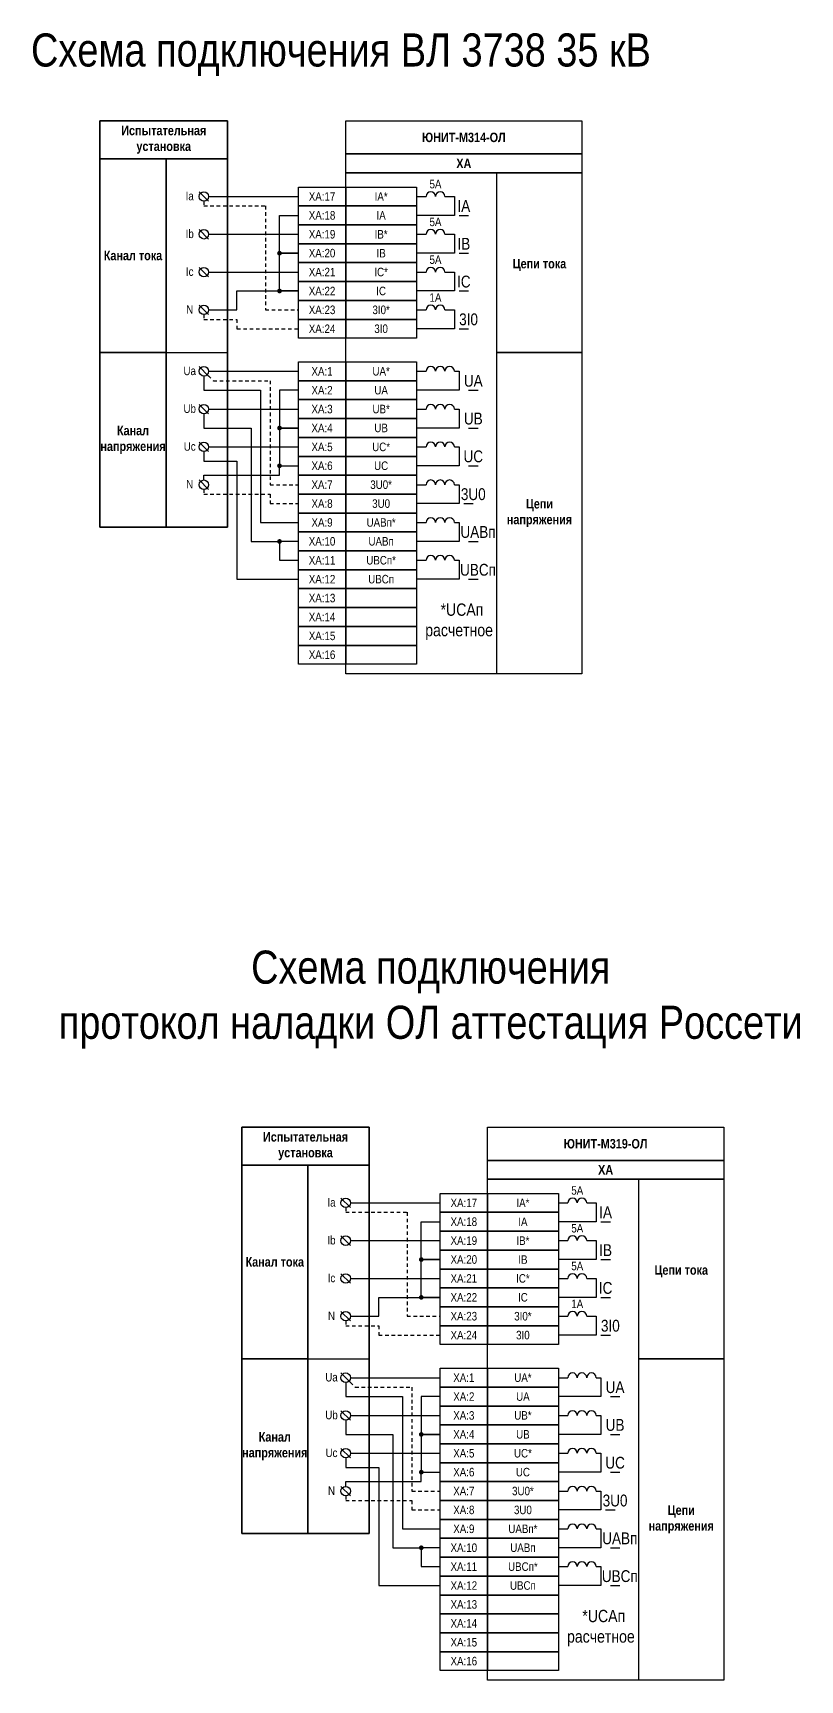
# Model space of a CAD drawing. Header units: millimetres. Extents: x 56 to 1718, y 114 to 1217.
# Drawn here: x 1555.8 to 1718.1, y 114 to 462.6 of the extents above; entities that cross this region are included whole.
import ezdxf
from ezdxf.enums import TextEntityAlignment as Align

# ---------------------------------------------------------------- set-up
doc = ezdxf.new("R2010")
doc.units = ezdxf.units.MM
doc.set_wipeout_variables(frame=1)
doc.linetypes.add('JIS_02_0.7', pattern=[1.35, 0.75, -0.6])
doc.layers.add('AM_4', color=3, linetype='Continuous', lineweight=25)
doc.layers.add('Основная', color=7, linetype='Continuous')
doc.styles.add('1.8_Gost_RD', font='ARIALN.TTF', dxfattribs={"height": 1.8})
doc.styles.add('Narrow', font='ARIALN.TTF')
doc.styles.add('Вывод', font='ARIALN.TTF', dxfattribs={"height": 2.5})
doc.styles.add('Компонент', font='ARIALN.TTF', dxfattribs={"height": 3.5})

# ---------------------------------------------------------------- blocks, each defined once
blk = doc.blocks.new('*U314')
at = {"layer": 'Основная', "ltscale": 0.25}
blk.add_line((-1, 0), (1, 0), dxfattribs=at)
at = {"layer": 'Основная', "style": 'Вывод'}
blk.add_attdef('ОЦ', text='', height=2.5, dxfattribs=at).set_placement((0, 2), align=Align.MIDDLE_CENTER)
blk = doc.blocks.new('*U1083')
at = {"layer": 'Основная', "ltscale": 0.25}
blk.add_line((-1, 0), (1, 0), dxfattribs=at)
at = {"layer": 'Основная', "style": 'Вывод'}
blk.add_attdef('ОЦ', text='', height=2.5, dxfattribs=at).set_placement((1, 2), align=Align.MIDDLE_CENTER)
blk = doc.blocks.new('*U1174')
blk.add_wipeout([(1, -0.01), (0.98, -0.18), (0.96, -0.27), (0.94, -0.34), (0.91, -0.42), (0.88, -0.48), (0.85, -0.53), (0.83, -0.56), (0.8, -0.6), (0.75, -0.66), (0.7, -0.71), (0.66, -0.75), (0.64, -0.77), (0.62, -0.79), (0.58, -0.81), (0.53, -0.85), (0.5, -0.86), (0.46, -0.89), (0.41, -0.91), (0.35, -0.94), (0.3, -0.95), (0.23, -0.97), (0.18, -0.98), (0.12, -0.99), (0.06, -1), (0.02, -1), (-0.04, -1), (-0.1, -0.99), (-0.16, -0.99), (-0.24, -0.97), (-0.28, -0.96), (-0.34, -0.94), (-0.39, -0.92), (-0.44, -0.9), (-0.47, -0.88), (-0.52, -0.86), (-0.56, -0.83), (-0.6, -0.8), (-0.64, -0.77), (-0.68, -0.73), (-0.74, -0.67), (-0.77, -0.63), (-0.8, -0.6), (-0.84, -0.54), (-0.87, -0.5), (-0.9, -0.44), (-0.92, -0.38), (-0.94, -0.34), (-0.96, -0.29), (-0.97, -0.23), (-0.99, -0.16), (-1, -0.08), (-1, -0.02), (-1, 0.03), (-0.99, 0.11), (-0.98, 0.18), (-0.97, 0.24), (-0.96, 0.29), (-0.94, 0.34), (-0.92, 0.4), (-0.89, 0.46), (-0.87, 0.5), (-0.84, 0.54), (-0.8, 0.6), (-0.77, 0.64), (-0.71, 0.7), (-0.67, 0.74), (-0.67, 0.74), (-0.68, 0.73), (-0.65, 0.76), (-0.6, 0.8), (-0.56, 0.83), (-0.52, 0.85), (-0.47, 0.88), (-0.42, 0.91), (-0.37, 0.93), (-0.32, 0.95), (-0.27, 0.96), (-0.21, 0.98), (-0.15, 0.99), (-0.08, 1), (-0.03, 1), (0.08, 1), (0.14, 0.99), (0.21, 0.98), (0.34, 0.94), (0.4, 0.92), (0.46, 0.89), (0.52, 0.85), (0.56, 0.83), (0.6, 0.8), (0.64, 0.77), (0.67, 0.74), (0.7, 0.71), (0.75, 0.67), (0.78, 0.63), (0.82, 0.57), (0.84, 0.54), (0.9, 0.43), (0.94, 0.35), (0.96, 0.29), (0.97, 0.23), (0.99, 0.1), (1, 0.03)])
at = {"layer": 'Основная', "ltscale": 0.25}
blk.add_circle((0, 0), 1, dxfattribs=at)
blk = doc.blocks.new('*U1096')
at = {"layer": 'Основная'}
for tag, height, style, p in [('ОУ', 3.5, 'Компонент', (-3, 1)), ('В', 2.5, 'Вывод', (0, -3))]:
    blk.add_attdef(tag, text='', height=height, dxfattribs=dict(at, style=style)).set_placement(p, align=Align.MIDDLE_CENTER)
at = {"ltscale": 0.25}
blk.add_blockref('*U1174', (0, 0), dxfattribs=at)
at = {"layer": 'Основная', "ltscale": 0.25}
blk.add_line((1, -1), (-1, 1), dxfattribs=at)

msp = doc.modelspace()

# ---------------------------------------------------------------- hatches: boundary and pattern name
at = {"ltscale": 100}
h = msp.add_hatch(color=256, dxfattribs=at)
h.dxf.hatch_style = 1
h.paths.add_polyline_path([(1607.5, 416, -1), (1608.5, 416, -1)])
h = msp.add_hatch(color=256, dxfattribs=at)
h.dxf.hatch_style = 1
h.paths.add_polyline_path([(1607.5, 408, -1), (1608.5, 408, -1)])
h = msp.add_hatch(color=256, dxfattribs=at)
h.dxf.hatch_style = 1
h.paths.add_polyline_path([(1607.5, 379, -1), (1608.5, 379, -1)])
h = msp.add_hatch(color=256, dxfattribs=at)
h.dxf.hatch_style = 1
h.paths.add_polyline_path([(1607.5, 371, -1), (1608.5, 371, -1)])
h = msp.add_hatch(color=256, dxfattribs=at)
h.dxf.hatch_style = 1
h.paths.add_polyline_path([(1607.5, 355, -1), (1608.5, 355, -1)])
h = msp.add_hatch(color=256, dxfattribs=at)
h.dxf.hatch_style = 1
h.paths.add_polyline_path([(1637.5, 203, -1), (1638.5, 203, -1)])
h = msp.add_hatch(color=256, dxfattribs=at)
h.dxf.hatch_style = 1
h.paths.add_polyline_path([(1637.5, 195, -1), (1638.5, 195, -1)])
h = msp.add_hatch(color=256, dxfattribs=at)
h.dxf.hatch_style = 1
h.paths.add_polyline_path([(1637.5, 166, -1), (1638.5, 166, -1)])
h = msp.add_hatch(color=256, dxfattribs=at)
h.dxf.hatch_style = 1
h.paths.add_polyline_path([(1637.5, 158, -1), (1638.5, 158, -1)])
h = msp.add_hatch(color=256, dxfattribs=at)
h.dxf.hatch_style = 1
h.paths.add_polyline_path([(1637.5, 142, -1), (1638.5, 142, -1)])

# ---------------------------------------------------------------- linework, layer by layer
for points in [[(1597, 444), (1570, 444), (1570, 358), (1597, 358)], [(1570, 444), (1597, 444), (1597, 436), (1570, 436)], [(1622, 444), (1672, 444), (1672, 437), (1622, 437)], [(1570, 436), (1584, 436), (1584, 395), (1570, 395)], [(1584, 436), (1597, 436), (1597, 358), (1584, 358)], [(1622, 437), (1672, 437), (1672, 433), (1622, 433)], [(1622, 433), (1672, 433), (1672, 327), (1622, 327)], [(1654, 433), (1672, 433), (1672, 395), (1654, 395)], [(1612, 430), (1622, 430), (1622, 426), (1612, 426)], [(1622, 430), (1637, 430), (1637, 426), (1622, 426)], [(1612, 426), (1622, 426), (1622, 422), (1612, 422)], [(1622, 426), (1637, 426), (1637, 422), (1622, 422)], [(1612, 422), (1622, 422), (1622, 418), (1612, 418)], [(1622, 422), (1637, 422), (1637, 418), (1622, 418)], [(1612, 418), (1622, 418), (1622, 414), (1612, 414)], [(1622, 418), (1637, 418), (1637, 414), (1622, 414)], [(1612, 414), (1622, 414), (1622, 410), (1612, 410)], [(1622, 414), (1637, 414), (1637, 410), (1622, 410)], [(1612, 410), (1622, 410), (1622, 406), (1612, 406)], [(1622, 410), (1637, 410), (1637, 406), (1622, 406)], [(1612, 406), (1622, 406), (1622, 402), (1612, 402)], [(1622, 406), (1637, 406), (1637, 402), (1622, 402)], [(1612, 402), (1622, 402), (1622, 398), (1612, 398)], [(1622, 402), (1637, 402), (1637, 398), (1622, 398)], [(1570, 395), (1584, 395), (1584, 358), (1570, 358)], [(1654, 395), (1672, 395), (1672, 327), (1654, 327)], [(1612, 393), (1622, 393), (1622, 389), (1612, 389)], [(1622, 393), (1637, 393), (1637, 389), (1622, 389)], [(1612, 389), (1622, 389), (1622, 385), (1612, 385)], [(1622, 389), (1637, 389), (1637, 385), (1622, 385)], [(1612, 385), (1622, 385), (1622, 381), (1612, 381)], [(1622, 385), (1637, 385), (1637, 381), (1622, 381)], [(1612, 381), (1622, 381), (1622, 377), (1612, 377)], [(1622, 381), (1637, 381), (1637, 377), (1622, 377)], [(1612, 377), (1622, 377), (1622, 373), (1612, 373)], [(1622, 377), (1637, 377), (1637, 373), (1622, 373)], [(1612, 373), (1622, 373), (1622, 369), (1612, 369)], [(1622, 373), (1637, 373), (1637, 369), (1622, 369)], [(1612, 369), (1622, 369), (1622, 365), (1612, 365)], [(1622, 369), (1637, 369), (1637, 365), (1622, 365)], [(1612, 365), (1622, 365), (1622, 361), (1612, 361)], [(1622, 365), (1637, 365), (1637, 361), (1622, 361)], [(1612, 361), (1622, 361), (1622, 357), (1612, 357)], [(1622, 361), (1637, 361), (1637, 357), (1622, 357)], [(1612, 357), (1622, 357), (1622, 353), (1612, 353)], [(1622, 357), (1637, 357), (1637, 353), (1622, 353)], [(1612, 353), (1622, 353), (1622, 349), (1612, 349)], [(1622, 353), (1637, 353), (1637, 349), (1622, 349)], [(1612, 349), (1622, 349), (1622, 345), (1612, 345)], [(1622, 349), (1637, 349), (1637, 345), (1622, 345)], [(1612, 345), (1622, 345), (1622, 341), (1612, 341)], [(1622, 345), (1637, 345), (1637, 341), (1622, 341)], [(1612, 341), (1622, 341), (1622, 337), (1612, 337)], [(1622, 341), (1637, 341), (1637, 337), (1622, 337)], [(1612, 337), (1622, 337), (1622, 333), (1612, 333)], [(1622, 337), (1637, 337), (1637, 333), (1622, 333)], [(1612, 333), (1622, 333), (1622, 329), (1612, 329)], [(1622, 333), (1637, 333), (1637, 329), (1622, 329)], [(1627, 231), (1600, 231), (1600, 145), (1627, 145)], [(1600, 231), (1627, 231), (1627, 223), (1600, 223)], [(1652, 231), (1702, 231), (1702, 224), (1652, 224)], [(1652, 224), (1702, 224), (1702, 220), (1652, 220)], [(1600, 223), (1614, 223), (1614, 182), (1600, 182)], [(1614, 223), (1627, 223), (1627, 145), (1614, 145)], [(1652, 220), (1702, 220), (1702, 114), (1652, 114)], [(1684, 220), (1702, 220), (1702, 182), (1684, 182)], [(1642, 217), (1652, 217), (1652, 213), (1642, 213)], [(1652, 217), (1667, 217), (1667, 213), (1652, 213)], [(1642, 213), (1652, 213), (1652, 209), (1642, 209)], [(1652, 213), (1667, 213), (1667, 209), (1652, 209)], [(1642, 209), (1652, 209), (1652, 205), (1642, 205)], [(1652, 209), (1667, 209), (1667, 205), (1652, 205)], [(1642, 205), (1652, 205), (1652, 201), (1642, 201)], [(1652, 205), (1667, 205), (1667, 201), (1652, 201)], [(1642, 201), (1652, 201), (1652, 197), (1642, 197)], [(1652, 201), (1667, 201), (1667, 197), (1652, 197)], [(1642, 197), (1652, 197), (1652, 193), (1642, 193)], [(1652, 197), (1667, 197), (1667, 193), (1652, 193)], [(1642, 193), (1652, 193), (1652, 189), (1642, 189)], [(1652, 193), (1667, 193), (1667, 189), (1652, 189)], [(1642, 189), (1652, 189), (1652, 185), (1642, 185)], [(1652, 189), (1667, 189), (1667, 185), (1652, 185)], [(1600, 182), (1614, 182), (1614, 145), (1600, 145)], [(1684, 182), (1702, 182), (1702, 114), (1684, 114)], [(1642, 180), (1652, 180), (1652, 176), (1642, 176)], [(1652, 180), (1667, 180), (1667, 176), (1652, 176)], [(1642, 176), (1652, 176), (1652, 172), (1642, 172)], [(1652, 176), (1667, 176), (1667, 172), (1652, 172)], [(1642, 172), (1652, 172), (1652, 168), (1642, 168)], [(1652, 172), (1667, 172), (1667, 168), (1652, 168)], [(1642, 168), (1652, 168), (1652, 164), (1642, 164)], [(1652, 168), (1667, 168), (1667, 164), (1652, 164)], [(1642, 164), (1652, 164), (1652, 160), (1642, 160)], [(1652, 164), (1667, 164), (1667, 160), (1652, 160)], [(1642, 160), (1652, 160), (1652, 156), (1642, 156)], [(1652, 160), (1667, 160), (1667, 156), (1652, 156)], [(1642, 156), (1652, 156), (1652, 152), (1642, 152)], [(1652, 156), (1667, 156), (1667, 152), (1652, 152)], [(1642, 152), (1652, 152), (1652, 148), (1642, 148)], [(1652, 152), (1667, 152), (1667, 148), (1652, 148)], [(1642, 148), (1652, 148), (1652, 144), (1642, 144)], [(1652, 148), (1667, 148), (1667, 144), (1652, 144)], [(1642, 144), (1652, 144), (1652, 140), (1642, 140)], [(1652, 144), (1667, 144), (1667, 140), (1652, 140)], [(1642, 140), (1652, 140), (1652, 136), (1642, 136)], [(1652, 140), (1667, 140), (1667, 136), (1652, 136)], [(1642, 136), (1652, 136), (1652, 132), (1642, 132)], [(1652, 136), (1667, 136), (1667, 132), (1652, 132)], [(1642, 132), (1652, 132), (1652, 128), (1642, 128)], [(1652, 132), (1667, 132), (1667, 128), (1652, 128)], [(1642, 128), (1652, 128), (1652, 124), (1642, 124)], [(1652, 128), (1667, 128), (1667, 124), (1652, 124)], [(1642, 124), (1652, 124), (1652, 120), (1642, 120)], [(1652, 124), (1667, 124), (1667, 120), (1652, 120)], [(1642, 120), (1652, 120), (1652, 116), (1642, 116)], [(1652, 120), (1667, 120), (1667, 116), (1652, 116)]]:
    msp.add_lwpolyline(points, close=True, dxfattribs=at)
for points in [[(1622, 433), (1672, 433)], [(1592, 428), (1612, 428)], [(1637, 428), (1639, 428)], [(1643, 428), (1645, 428), (1645, 424), (1637, 424)], [(1612, 408), (1608, 408), (1608, 416), (1612, 416), (1608, 416), (1608, 424), (1612, 424)], [(1592, 420), (1612, 420)], [(1637, 420), (1639, 420)], [(1643, 420), (1645, 420), (1645, 416), (1637, 416)], [(1592, 412), (1612, 412)], [(1637, 412), (1639, 412)], [(1643, 412), (1645, 412), (1645, 408), (1637, 408)], [(1592, 404), (1599, 404), (1599, 408), (1612, 408)], [(1637, 404), (1639, 404)], [(1643, 404), (1645, 404), (1645, 400), (1637, 400)], [(1584, 395), (1597, 395)], [(1593, 391), (1612, 391)], [(1637, 391), (1639, 391)], [(1645, 391), (1646, 391), (1646, 387), (1637, 387)], [(1612, 387), (1608, 387), (1608, 379), (1612, 379), (1608, 379), (1608, 371), (1612, 371)], [(1593, 383), (1612, 383)], [(1637, 383), (1639, 383)], [(1645, 383), (1646, 383), (1646, 379), (1637, 379)], [(1593, 375), (1612, 375)], [(1637, 375), (1639, 375)], [(1645, 375), (1646, 375), (1646, 371), (1637, 371)], [(1592, 368), (1592, 369), (1608, 369), (1608, 371), (1612, 371)], [(1637, 367), (1639, 367)], [(1645, 367), (1646, 367), (1646, 363), (1637, 363)], [(1637, 359), (1639, 359)], [(1645, 359), (1646, 359), (1646, 355), (1637, 355)], [(1612, 355), (1608, 355), (1608, 351), (1612, 351)], [(1637, 351), (1639, 351)], [(1645, 351), (1646, 351), (1646, 347), (1637, 347)], [(1652, 220), (1702, 220)], [(1622, 215), (1642, 215)], [(1667, 215), (1669, 215)], [(1673, 215), (1675, 215), (1675, 211), (1667, 211)], [(1642, 195), (1638, 195), (1638, 203), (1642, 203), (1638, 203), (1638, 211), (1642, 211)], [(1622, 207), (1642, 207)], [(1667, 207), (1669, 207)], [(1673, 207), (1675, 207), (1675, 203), (1667, 203)], [(1622, 199), (1642, 199)], [(1667, 199), (1669, 199)], [(1673, 199), (1675, 199), (1675, 195), (1667, 195)], [(1622, 191), (1629, 191), (1629, 195), (1642, 195)], [(1667, 191), (1669, 191)], [(1673, 191), (1675, 191), (1675, 187), (1667, 187)], [(1614, 182), (1627, 182)], [(1623, 178), (1642, 178)], [(1667, 178), (1669, 178)], [(1675, 178), (1676, 178), (1676, 174), (1667, 174)], [(1642, 174), (1638, 174), (1638, 166), (1642, 166), (1638, 166), (1638, 158), (1642, 158)], [(1623, 170), (1642, 170)], [(1667, 170), (1669, 170)], [(1675, 170), (1676, 170), (1676, 166), (1667, 166)], [(1623, 162), (1642, 162)], [(1667, 162), (1669, 162)], [(1675, 162), (1676, 162), (1676, 158), (1667, 158)], [(1622, 155), (1622, 156), (1638, 156), (1638, 158), (1642, 158)], [(1667, 154), (1669, 154)], [(1675, 154), (1676, 154), (1676, 150), (1667, 150)], [(1667, 146), (1669, 146)], [(1675, 146), (1676, 146), (1676, 142), (1667, 142)], [(1642, 142), (1638, 142), (1638, 138), (1642, 138)], [(1667, 138), (1669, 138)], [(1675, 138), (1676, 138), (1676, 134), (1667, 134)]]:
    msp.add_lwpolyline(points, dxfattribs=at)
at = {"linetype": 'JIS_02_0.7'}
for points in [[(1592, 391), (1594, 389), (1606, 389), (1606, 367), (1612, 367)], [(1592, 366), (1592, 365), (1606, 365), (1606, 363), (1612, 363)], [(1622, 178), (1624, 176), (1636, 176), (1636, 154), (1642, 154)], [(1622, 153), (1622, 152), (1636, 152), (1636, 150), (1642, 150)]]:
    msp.add_lwpolyline(points, dxfattribs=at)
at = {"ltscale": 100}
for centre in [(1640, 428), (1642, 428), (1640, 420), (1642, 420), (1640, 412), (1642, 412), (1640, 404), (1642, 404), (1640, 391), (1642, 391), (1644, 391), (1640, 383), (1642, 383), (1644, 383), (1640, 375), (1642, 375), (1644, 375), (1640, 367), (1642, 367), (1644, 367), (1640, 359), (1642, 359), (1644, 359), (1640, 351), (1642, 351), (1644, 351), (1670, 215), (1672, 215), (1670, 207), (1672, 207), (1670, 199), (1672, 199), (1670, 191), (1672, 191), (1670, 178), (1672, 178), (1674, 178), (1670, 170), (1672, 170), (1674, 170), (1670, 162), (1672, 162), (1674, 162), (1670, 154), (1672, 154), (1674, 154), (1670, 146), (1672, 146), (1674, 146), (1670, 138), (1672, 138), (1674, 138)]:
    msp.add_arc(centre, 1, 0, 180, dxfattribs=at)

# ---------------------------------------------------------------- block references
at = {"ltscale": 0.35}
for name, p, values in [('*U314', (1647, 424), {'ОЦ': 'IA'}), ('*U314', (1647, 416), {'ОЦ': 'IВ'}), ('*U314', (1647, 408), {'ОЦ': 'IС'}), ('*U1083', (1647, 400), {'ОЦ': '3I0'}), ('*U314', (1649, 387), {'ОЦ': 'UА'}), ('*U314', (1649, 379), {'ОЦ': 'UВ'}), ('*U314', (1649, 371), {'ОЦ': 'UС'}), ('*U1083', (1648, 363), {'ОЦ': '3U0'}), ('*U1083', (1649, 355), {'ОЦ': 'UАВп'}), ('*U1083', (1649, 347), {'ОЦ': 'UВСп'}), ('*U314', (1677, 211), {'ОЦ': 'IA'}), ('*U314', (1677, 203), {'ОЦ': 'IВ'}), ('*U314', (1677, 195), {'ОЦ': 'IС'}), ('*U1083', (1677, 187), {'ОЦ': '3I0'}), ('*U314', (1679, 174), {'ОЦ': 'UА'}), ('*U314', (1679, 166), {'ОЦ': 'UВ'}), ('*U314', (1679, 158), {'ОЦ': 'UС'}), ('*U1083', (1678, 150), {'ОЦ': '3U0'}), ('*U1083', (1679, 142), {'ОЦ': 'UАВп'}), ('*U1083', (1679, 134), {'ОЦ': 'UВСп'})]:
    msp.add_blockref(name, p, dxfattribs=at).add_auto_attribs(values)

# ---------------------------------------------------------------- texts
at = {"ltscale": 100, "attachment_point": 5, "style": '1.8_Gost_RD'}
for s, insert, char_height, width in [('{\\fArial Narrow|b1|i0|c204|p34;Испытательная установка}', (1583.5, 440), 2, 27), ('{\\fArial Narrow|b1|i0|c204|p34;ЮНИТ-М314-ОЛ}', (1647, 440.5), 2, 50), ('{\\fArial Narrow|b1|i0|c204|p34;ХА}', (1647, 435), 2, 50), ('XA:17', (1617, 428), 1.8, 10), ('IA*', (1629.5, 428), 1.8, 15), ('5А', (1641, 430.62), 1.8, 6), ('XA:18', (1617, 424), 1.8, 10), ('IA', (1629.5, 424), 1.8, 15), ('5А', (1641, 422.62), 1.8, 6), ('XA:19', (1617, 420), 1.8, 10), ('IВ*', (1629.5, 420), 1.8, 15), ('{\\fArial Narrow|b1|i0|c204|p34;Канал тока}', (1577, 415.5), 2, 14), ('XA:20', (1617, 416), 1.8, 10), ('IВ', (1629.5, 416), 1.8, 15), ('5А', (1641, 414.62), 1.8, 6), ('XA:21', (1617, 412), 1.8, 10), ('IС*', (1629.5, 412), 1.8, 15), ('{\\fArial Narrow|b1|i0|c204|p34;Цепи тока}', (1663, 413.5), 2, 18), ('XA:22', (1617, 408), 1.8, 10), ('IC', (1629.5, 408), 1.8, 15), ('XA:23', (1617, 404), 1.8, 10), ('3I0*', (1629.5, 404), 1.8, 15), ('1А', (1641, 406.62), 1.8, 6), ('XA:24', (1617, 400), 1.8, 10), ('3I0', (1629.5, 400), 1.8, 15), ('XA:1', (1617, 391), 1.8, 10), ('UA*', (1629.5, 391), 1.8, 15), ('XA:2', (1617, 387), 1.8, 10), ('UA', (1629.5, 387), 1.8, 15), ('XA:3', (1617, 383), 1.8, 10), ('UB*', (1629.5, 383), 1.8, 15), ('{\\fArial Narrow|b1|i0|c204|p34;Канал напряжения}', (1577, 376.5), 2, 14), ('XA:4', (1617, 379), 1.8, 10), ('UB', (1629.5, 379), 1.8, 15), ('XA:5', (1617, 375), 1.8, 10), ('UC*', (1629.5, 375), 1.8, 15), ('XA:6', (1617, 371), 1.8, 10), ('UC', (1629.5, 371), 1.8, 15), ('XA:7', (1617, 367), 1.8, 10), ('3U0*', (1629.5, 367), 1.8, 15), ('XA:8', (1617, 363), 1.8, 10), ('3U0', (1629.5, 363), 1.8, 15), ('{\\fArial Narrow|b1|i0|c204|p34;Цепи напряжения}', (1663, 361), 2, 18), ('XA:9', (1617, 359), 1.8, 10), ('UАВп*', (1629.5, 359), 1.8, 15), ('XA:10', (1617, 355), 1.8, 10), ('UАВп', (1629.5, 355), 1.8, 15), ('XA:11', (1617, 351), 1.8, 10), ('UВСп*', (1629.5, 351), 1.8, 15), ('XA:12', (1617, 347), 1.8, 10), ('UВСп', (1629.5, 347), 1.8, 15), ('XA:13', (1617, 343), 1.8, 10), ('XA:14', (1617, 339), 1.8, 10), ('XA:15', (1617, 335), 1.8, 10), ('XA:16', (1617, 331), 1.8, 10), ('{\\fArial Narrow|b1|i0|c204|p34;Испытательная установка}', (1613.5, 227), 2, 27), ('{\\fArial Narrow|b1|i0|c204|p34;ЮНИТ-М319-ОЛ}', (1677, 227.5), 2, 50), ('{\\fArial Narrow|b1|i0|c204|p34;ХА}', (1677, 222), 2, 50), ('5А', (1671, 217.62), 1.8, 6), ('XA:17', (1647, 215), 1.8, 10), ('IA*', (1659.5, 215), 1.8, 15), ('XA:18', (1647, 211), 1.8, 10), ('IA', (1659.5, 211), 1.8, 15), ('5А', (1671, 209.62), 1.8, 6), ('XA:19', (1647, 207), 1.8, 10), ('IВ*', (1659.5, 207), 1.8, 15), ('{\\fArial Narrow|b1|i0|c204|p34;Канал тока}', (1607, 202.5), 2, 14), ('XA:20', (1647, 203), 1.8, 10), ('IВ', (1659.5, 203), 1.8, 15), ('5А', (1671, 201.62), 1.8, 6), ('XA:21', (1647, 199), 1.8, 10), ('IС*', (1659.5, 199), 1.8, 15), ('{\\fArial Narrow|b1|i0|c204|p34;Цепи тока}', (1693, 200.5), 2, 18), ('XA:22', (1647, 195), 1.8, 10), ('IC', (1659.5, 195), 1.8, 15), ('XA:23', (1647, 191), 1.8, 10), ('3I0*', (1659.5, 191), 1.8, 15), ('1А', (1671, 193.62), 1.8, 6), ('XA:24', (1647, 187), 1.8, 10), ('3I0', (1659.5, 187), 1.8, 15), ('XA:1', (1647, 178), 1.8, 10), ('UA*', (1659.5, 178), 1.8, 15), ('XA:2', (1647, 174), 1.8, 10), ('UA', (1659.5, 174), 1.8, 15), ('XA:3', (1647, 170), 1.8, 10), ('UB*', (1659.5, 170), 1.8, 15), ('{\\fArial Narrow|b1|i0|c204|p34;Канал напряжения}', (1607, 163.5), 2, 14), ('XA:4', (1647, 166), 1.8, 10), ('UB', (1659.5, 166), 1.8, 15), ('XA:5', (1647, 162), 1.8, 10), ('UC*', (1659.5, 162), 1.8, 15), ('XA:6', (1647, 158), 1.8, 10), ('UC', (1659.5, 158), 1.8, 15), ('XA:7', (1647, 154), 1.8, 10), ('3U0*', (1659.5, 154), 1.8, 15), ('XA:8', (1647, 150), 1.8, 10), ('3U0', (1659.5, 150), 1.8, 15), ('{\\fArial Narrow|b1|i0|c204|p34;Цепи напряжения}', (1693, 148), 2, 18), ('XA:9', (1647, 146), 1.8, 10), ('UАВп*', (1659.5, 146), 1.8, 15), ('XA:10', (1647, 142), 1.8, 10), ('UАВп', (1659.5, 142), 1.8, 15), ('XA:11', (1647, 138), 1.8, 10), ('UВСп*', (1659.5, 138), 1.8, 15), ('XA:12', (1647, 134), 1.8, 10), ('UВСп', (1659.5, 134), 1.8, 15), ('XA:13', (1647, 130), 1.8, 10), ('XA:14', (1647, 126), 1.8, 10), ('XA:15', (1647, 122), 1.8, 10), ('XA:16', (1647, 118), 1.8, 10)]:
    msp.add_mtext(s, dxfattribs=dict(at, insert=insert, char_height=char_height, width=width))
at = {"char_height": 3.8, "width": 16.5, "attachment_point": 5, "style": 'Narrow'}
for insert in [(1646, 338), (1676, 125)]:
    msp.add_mtext('\\pi-11.4,l11.4,t11.4; {\\H0.68421x;*UCAп \\Pрасчетное}', dxfattribs=dict(at, insert=insert))
at = {"layer": 'AM_4', "char_height": 7, "attachment_point": 5, "style": 'Narrow'}
for s, insert, width in [('\\pi-21,l21,t21;Схема подключения ВЛ 3738 35 кВ', (1621, 458), 138.5665), ('\\pi-21,l21,t21;Схема подключения \\Pпротокол наладки ОЛ аттестация Россети', (1640, 258), 153)]:
    msp.add_mtext(s, dxfattribs=dict(at, insert=insert, width=width))

# ---------------------------------------------------------------- next in the draw order: block references
at = {"ltscale": 0.25}
ref = msp.add_blockref('*U1096', (1592, 428), dxfattribs=at)
ref.add_attrib('ОУ', 'Ia', dxfattribs={"layer": 'Основная', "height": 1.8, "style": '1.8_Gost_RD'}).set_placement((1589, 429), align=Align.TOP_CENTER)
ref = msp.add_blockref('*U1096', (1592, 420), dxfattribs=at)
ref.add_attrib('ОУ', 'Ib', dxfattribs={"layer": 'Основная', "height": 1.8, "style": '1.8_Gost_RD'}).set_placement((1589, 421), align=Align.TOP_CENTER)
ref = msp.add_blockref('*U1096', (1592, 412), dxfattribs=at)
ref.add_attrib('ОУ', 'Ic', dxfattribs={"layer": 'Основная', "height": 1.8, "style": '1.8_Gost_RD'}).set_placement((1589, 413), align=Align.TOP_CENTER)
ref = msp.add_blockref('*U1096', (1592, 404), dxfattribs=at)
ref.add_attrib('ОУ', 'N', dxfattribs={"layer": 'Основная', "height": 1.8, "style": '1.8_Gost_RD'}).set_placement((1589, 405), align=Align.TOP_CENTER)
ref = msp.add_blockref('*U1096', (1592, 391), dxfattribs=at)
ref.add_attrib('ОУ', 'Ua', dxfattribs={"layer": 'Основная', "height": 1.8, "style": '1.8_Gost_RD'}).set_placement((1589, 392), align=Align.TOP_CENTER)
ref = msp.add_blockref('*U1096', (1592, 383), dxfattribs=at)
ref.add_attrib('ОУ', 'Ub', dxfattribs={"layer": 'Основная', "height": 1.8, "style": '1.8_Gost_RD'}).set_placement((1589, 384), align=Align.TOP_CENTER)
ref = msp.add_blockref('*U1096', (1592, 375), dxfattribs=at)
ref.add_attrib('ОУ', 'Uс', dxfattribs={"layer": 'Основная', "height": 1.8, "style": '1.8_Gost_RD'}).set_placement((1589, 376), align=Align.TOP_CENTER)
ref = msp.add_blockref('*U1096', (1592, 367), dxfattribs=at)
ref.add_attrib('ОУ', 'N', dxfattribs={"layer": 'Основная', "height": 1.8, "style": '1.8_Gost_RD'}).set_placement((1589, 368), align=Align.TOP_CENTER)
ref = msp.add_blockref('*U1096', (1622, 215), dxfattribs=at)
ref.add_attrib('ОУ', 'Ia', dxfattribs={"layer": 'Основная', "height": 1.8, "style": '1.8_Gost_RD'}).set_placement((1619, 216), align=Align.TOP_CENTER)
ref = msp.add_blockref('*U1096', (1622, 207), dxfattribs=at)
ref.add_attrib('ОУ', 'Ib', dxfattribs={"layer": 'Основная', "height": 1.8, "style": '1.8_Gost_RD'}).set_placement((1619, 208), align=Align.TOP_CENTER)
ref = msp.add_blockref('*U1096', (1622, 199), dxfattribs=at)
ref.add_attrib('ОУ', 'Ic', dxfattribs={"layer": 'Основная', "height": 1.8, "style": '1.8_Gost_RD'}).set_placement((1619, 200), align=Align.TOP_CENTER)
ref = msp.add_blockref('*U1096', (1622, 191), dxfattribs=at)
ref.add_attrib('ОУ', 'N', dxfattribs={"layer": 'Основная', "height": 1.8, "style": '1.8_Gost_RD'}).set_placement((1619, 192), align=Align.TOP_CENTER)
ref = msp.add_blockref('*U1096', (1622, 178), dxfattribs=at)
ref.add_attrib('ОУ', 'Ua', dxfattribs={"layer": 'Основная', "height": 1.8, "style": '1.8_Gost_RD'}).set_placement((1619, 179), align=Align.TOP_CENTER)
ref = msp.add_blockref('*U1096', (1622, 170), dxfattribs=at)
ref.add_attrib('ОУ', 'Ub', dxfattribs={"layer": 'Основная', "height": 1.8, "style": '1.8_Gost_RD'}).set_placement((1619, 171), align=Align.TOP_CENTER)
ref = msp.add_blockref('*U1096', (1622, 162), dxfattribs=at)
ref.add_attrib('ОУ', 'Uс', dxfattribs={"layer": 'Основная', "height": 1.8, "style": '1.8_Gost_RD'}).set_placement((1619, 163), align=Align.TOP_CENTER)
ref = msp.add_blockref('*U1096', (1622, 154), dxfattribs=at)
ref.add_attrib('ОУ', 'N', dxfattribs={"layer": 'Основная', "height": 1.8, "style": '1.8_Gost_RD'}).set_placement((1619, 155), align=Align.TOP_CENTER)

# ---------------------------------------------------------------- next in the draw order: linework, layer by layer
at = {"linetype": 'JIS_02_0.7'}
for points in [[(1592, 427), (1592, 426), (1605, 426), (1605, 404), (1612, 404)], [(1592, 403), (1592, 402), (1599, 402), (1599, 400), (1612, 400)], [(1622, 214), (1622, 213), (1635, 213), (1635, 191), (1642, 191)], [(1622, 190), (1622, 189), (1629, 189), (1629, 187), (1642, 187)]]:
    msp.add_lwpolyline(points, dxfattribs=at)
at = {"ltscale": 100}
for points in [[(1592, 390), (1592, 387), (1604, 387), (1604, 359), (1612, 359)], [(1592, 382), (1592, 379), (1602, 379), (1602, 355), (1608, 355)], [(1592, 374), (1592, 372), (1599, 372), (1599, 347), (1612, 347)], [(1622, 177), (1622, 174), (1634, 174), (1634, 146), (1642, 146)], [(1622, 169), (1622, 166), (1632, 166), (1632, 142), (1638, 142)], [(1622, 161), (1622, 159), (1629, 159), (1629, 134), (1642, 134)]]:
    msp.add_lwpolyline(points, dxfattribs=at)

doc.saveas('drawing.dxf')
